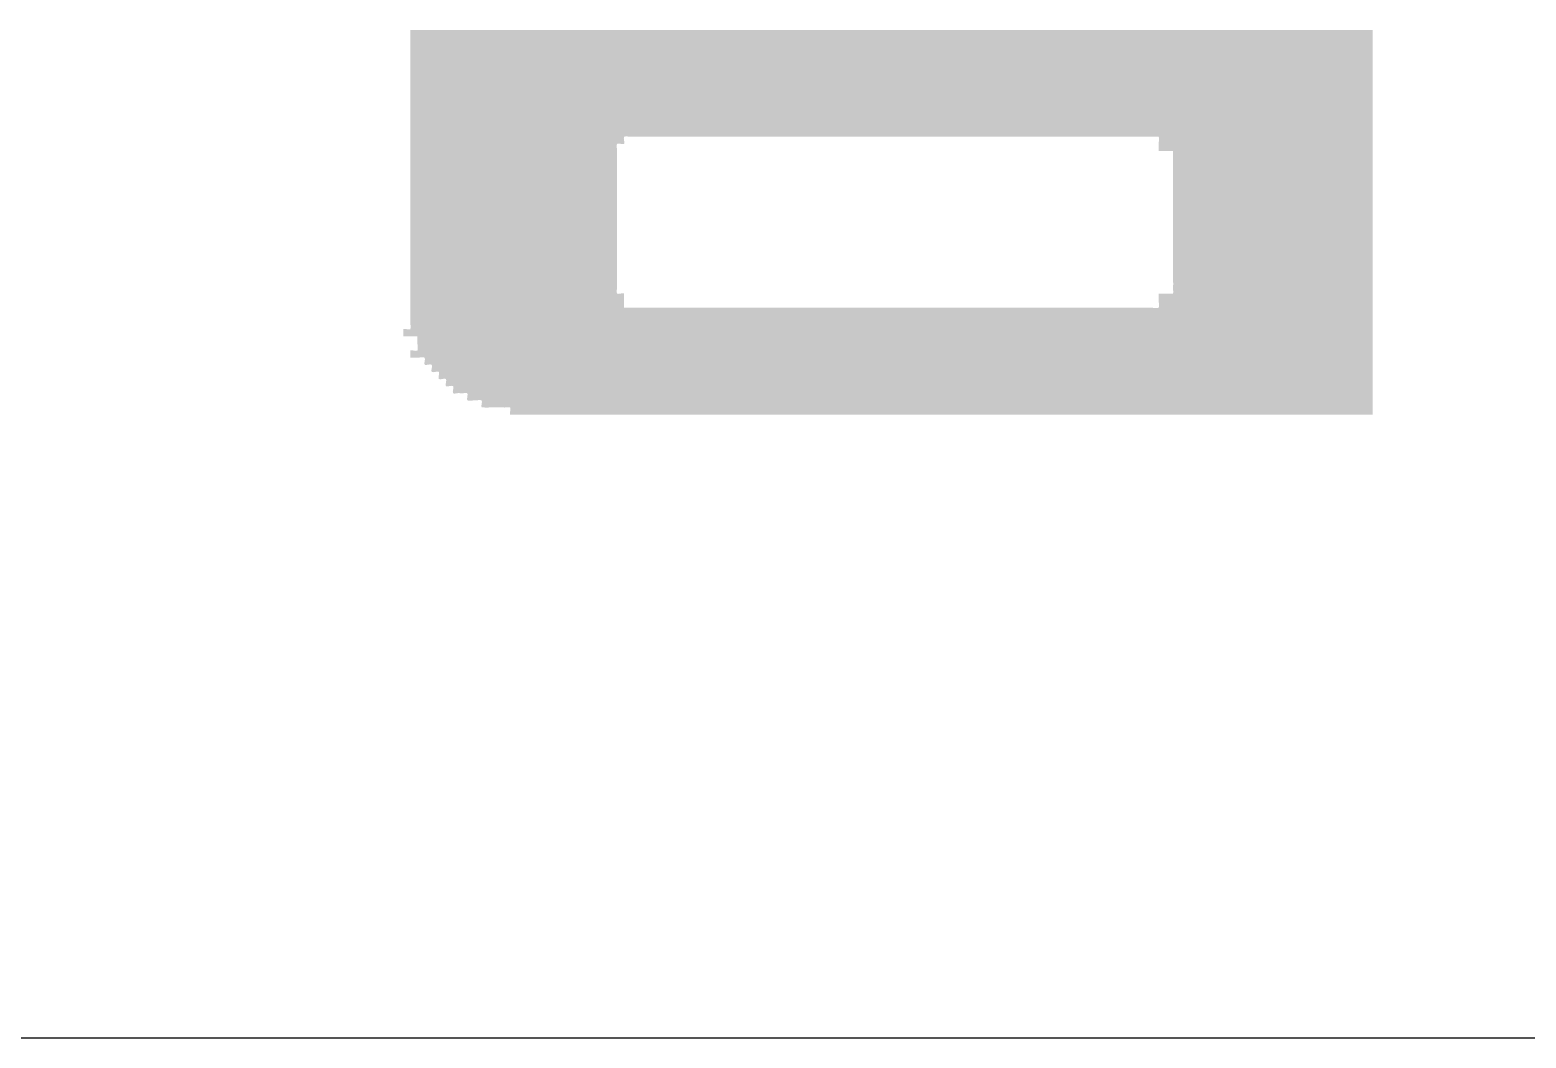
# Model space of a CAD drawing. Header units: feet. Extents: x 1 to 168002, y -59383 to 29717.
# Drawn here: x 36396 to 36856.9, y -55753.5 to -55442.8 of the extents above; entities that cross this region are included whole.
import ezdxf

# ---------------------------------------------------------------- set-up
doc = ezdxf.new("R2010")
doc.units = ezdxf.units.FT
doc.header["$LTSCALE"] = 50
doc.header["$MEASUREMENT"] = 0
doc.linetypes.add('CONTINU', pattern=[0])
doc.layers.get('0').update_dxf_attribs({"linetype": 'CONTINUOUS'})
doc.layers.add('Border', color=7, linetype='CONTINUOUS', lineweight=0)
doc.layers.add('CLOUD', color=30, linetype='CONTINUOUS')
doc.layers.add('title', color=2, linetype='CONTINUOUS')

# ---------------------------------------------------------------- blocks, each defined once
blk = doc.blocks.new('A$C611163EE')
at = {"layer": 'CLOUD', "lineweight": 0}
h = blk.add_hatch(color=7, dxfattribs=at)
edge = h.paths.add_edge_path(flags=16)
edge.add_spline(control_points=[(1282.72, 228.96), (1282.72, 226.26), (1282.72, 223.56), (1282.72, 220.86), (1285.42, 220.86), (1288.12, 220.86), (1290.82, 220.86), (1293.53, 220.86), (1296.23, 220.86), (1298.93, 220.86), (1300.28, 220.86), (1301.63, 220.86), (1302.98, 220.86), (1305.68, 220.86), (1308.38, 220.86), (1311.09, 220.86), (1313.79, 220.86), (1316.49, 220.86), (1319.19, 220.86), (1320.54, 220.86), (1321.89, 220.86), (1323.24, 220.86), (1325.94, 220.86), (1328.65, 220.86), (1331.35, 220.86), (1334.05, 220.86), (1336.75, 220.86), (1339.45, 220.86), (1340.8, 220.86), (1342.15, 220.86), (1343.5, 220.86), (1346.21, 220.86), (1348.91, 220.86), (1351.61, 220.86), (1352.96, 220.86), (1354.31, 220.86), (1355.66, 220.86), (1358.36, 220.86), (1361.06, 220.86), (1363.76, 220.86), (1365.12, 220.86), (1366.47, 220.86), (1367.82, 220.86), (1370.52, 220.86), (1373.22, 220.86), (1375.92, 220.86), (1377.27, 220.86), (1378.62, 220.86), (1379.97, 220.86), (1382.68, 220.86), (1385.38, 220.86), (1388.08, 220.86), (1389.43, 220.86), (1390.78, 220.86), (1392.13, 220.86), (1394.83, 220.86), (1397.53, 220.86), (1400.24, 220.86), (1401.59, 220.86), (1402.94, 220.86), (1404.29, 220.86), (1406.99, 220.86), (1409.69, 220.86), (1412.39, 220.86), (1413.74, 220.86), (1415.09, 220.86), (1416.44, 220.86), (1419.14, 220.86), (1421.85, 220.86), (1424.55, 220.86), (1425.9, 220.86), (1427.25, 220.86), (1428.6, 220.86), (1431.3, 220.86), (1434, 220.86), (1436.7, 220.86), (1439.41, 220.86), (1442.11, 220.86), (1444.81, 220.86), (1446.16, 220.86), (1447.51, 220.86), (1448.86, 220.86), (1451.56, 220.86), (1454.26, 220.86), (1456.97, 220.86), (1458.32, 220.86), (1459.67, 220.86), (1461.02, 220.86), (1463.72, 220.86), (1466.42, 220.86), (1469.12, 220.86), (1470.47, 220.86), (1471.82, 220.86), (1473.17, 220.86), (1475.88, 220.86), (1478.58, 220.86), (1481.28, 220.86), (1483.98, 220.86), (1486.68, 220.86), (1489.38, 220.86), (1490.73, 220.86), (1492.08, 220.86), (1493.43, 220.86), (1496.14, 220.86), (1498.84, 220.86), (1501.54, 220.86), (1502.89, 220.86), (1504.24, 220.86), (1505.59, 220.86), (1508.29, 220.86), (1510.99, 220.86), (1513.7, 220.86), (1515.05, 220.86), (1516.4, 220.86), (1517.75, 220.86), (1520.45, 220.86), (1523.15, 220.86), (1525.85, 220.86), (1528.55, 220.86), (1531.25, 220.86), (1533.96, 220.86), (1539.36, 220.86), (1544.76, 220.86), (1550.16, 220.86), (1552.87, 220.86), (1555.57, 220.86), (1558.27, 220.86), (1560.97, 220.86), (1563.67, 220.86), (1566.37, 220.86), (1567.72, 220.86), (1569.08, 220.86), (1570.43, 220.86), (1573.13, 220.86), (1575.83, 220.86), (1578.53, 220.86), (1579.88, 220.86), (1581.23, 220.86), (1582.58, 220.86), (1583.1, 220.86), (1586.33, 220.52), (1586.64, 220.86), (1587.01, 221.27), (1586.64, 224.31), (1586.64, 224.91), (1586.64, 226.26), (1586.64, 227.61), (1586.64, 228.96), (1587.99, 228.96), (1589.34, 228.96), (1590.69, 228.96), (1591.17, 228.96), (1594.48, 228.64), (1594.74, 228.96), (1595.35, 229.7), (1594.38, 232.1), (1594.74, 233.01), (1595.12, 233.95), (1594.74, 236.05), (1594.74, 237.07), (1594.74, 238.42), (1594.74, 239.77), (1594.74, 241.12), (1594.74, 242.45), (1594.63, 243.85), (1594.74, 245.17), (1594.85, 246.5), (1594.74, 247.89), (1594.74, 249.22), (1594.74, 250.57), (1594.74, 251.92), (1594.74, 253.28), (1594.74, 254.63), (1594.74, 255.98), (1594.74, 257.33), (1594.74, 260.03), (1594.74, 262.73), (1594.74, 265.43), (1594.74, 268.13), (1594.74, 270.84), (1594.74, 273.54), (1594.74, 274.89), (1594.74, 276.24), (1594.74, 277.59), (1594.74, 280.29), (1594.74, 282.99), (1594.74, 285.69), (1594.74, 288.39), (1594.74, 291.1), (1594.74, 293.8), (1594.74, 295.15), (1594.74, 296.5), (1594.74, 297.85), (1594.74, 300.55), (1594.74, 303.25), (1594.74, 305.95), (1594.74, 307.31), (1594.74, 308.66), (1594.74, 310.01), (1592.04, 310.01), (1589.34, 310.01), (1586.64, 310.01), (1586.64, 311.36), (1586.64, 312.71), (1586.64, 314.06), (1586.64, 314.67), (1587.01, 317.68), (1586.64, 318.11), (1586.34, 318.44), (1583.09, 318.11), (1582.58, 318.11), (1581.23, 318.11), (1579.88, 318.11), (1578.53, 318.11), (1577.18, 318.11), (1575.83, 318.11), (1574.48, 318.11), (1571.78, 318.11), (1569.08, 318.11), (1566.37, 318.11), (1563.67, 318.11), (1560.97, 318.11), (1558.27, 318.11), (1556.92, 318.11), (1555.57, 318.11), (1554.22, 318.11), (1551.52, 318.11), (1548.81, 318.11), (1546.11, 318.11), (1543.41, 318.11), (1540.71, 318.11), (1538.01, 318.11), (1536.66, 318.11), (1535.31, 318.11), (1533.96, 318.11), (1528.55, 318.11), (1523.15, 318.11), (1517.75, 318.11), (1515.05, 318.11), (1512.34, 318.11), (1509.64, 318.11), (1508.29, 318.11), (1506.94, 318.11), (1505.59, 318.11), (1502.89, 318.11), (1500.19, 318.11), (1497.49, 318.11), (1496.14, 318.11), (1494.79, 318.11), (1493.43, 318.11), (1490.73, 318.11), (1488.03, 318.11), (1485.33, 318.11), (1483.98, 318.11), (1482.63, 318.11), (1481.28, 318.11), (1478.58, 318.11), (1475.88, 318.11), (1473.17, 318.11), (1471.82, 318.11), (1470.47, 318.11), (1469.12, 318.11), (1466.42, 318.11), (1463.72, 318.11), (1461.02, 318.11), (1459.67, 318.11), (1458.32, 318.11), (1456.97, 318.11), (1454.26, 318.11), (1451.56, 318.11), (1448.86, 318.11), (1447.51, 318.11), (1446.16, 318.11), (1444.81, 318.11), (1442.11, 318.11), (1439.41, 318.11), (1436.7, 318.11), (1435.35, 318.11), (1434, 318.11), (1432.65, 318.11), (1429.95, 318.11), (1427.25, 318.11), (1424.55, 318.11), (1423.2, 318.11), (1421.85, 318.11), (1420.5, 318.11), (1417.79, 318.11), (1415.09, 318.11), (1412.39, 318.11), (1411.04, 318.11), (1409.69, 318.11), (1408.34, 318.11), (1405.64, 318.11), (1402.94, 318.11), (1400.24, 318.11), (1398.88, 318.11), (1397.53, 318.11), (1396.18, 318.11), (1393.48, 318.11), (1390.78, 318.11), (1388.08, 318.11), (1386.73, 318.11), (1385.38, 318.11), (1384.03, 318.11), (1381.32, 318.11), (1378.62, 318.11), (1375.92, 318.11), (1374.57, 318.11), (1373.22, 318.11), (1371.87, 318.11), (1369.17, 318.11), (1366.47, 318.11), (1363.76, 318.11), (1362.41, 318.11), (1361.06, 318.11), (1359.71, 318.11), (1357.01, 318.11), (1354.31, 318.11), (1351.61, 318.11), (1350.26, 318.11), (1348.91, 318.11), (1347.56, 318.11), (1344.85, 318.11), (1342.15, 318.11), (1339.45, 318.11), (1338.1, 318.11), (1336.75, 318.11), (1335.4, 318.11), (1330, 318.11), (1324.59, 318.11), (1319.19, 318.11), (1316.49, 318.11), (1313.79, 318.11), (1311.09, 318.11), (1309.73, 318.11), (1308.38, 318.11), (1307.03, 318.11), (1304.33, 318.11), (1301.63, 318.11), (1298.93, 318.11), (1296.23, 318.11), (1293.53, 318.11), (1290.82, 318.11), (1289.47, 318.11), (1288.12, 318.11), (1286.77, 318.11), (1286.04, 318.11), (1283.29, 318.51), (1282.72, 318.11), (1282.09, 317.67), (1283.23, 314.68), (1282.72, 314.06), (1281.91, 313.52), (1279.34, 314.73), (1278.67, 314.06), (1278.28, 313.67), (1278.7, 310.6), (1278.67, 310.01), (1278.6, 308.67), (1278.83, 307.28), (1278.67, 305.95), (1278.51, 304.65), (1278.67, 303.21), (1278.67, 301.9), (1278.67, 300.55), (1278.67, 299.2), (1278.67, 297.85), (1278.67, 296.5), (1278.7, 295.14), (1278.67, 293.8), (1278.63, 292.45), (1278.67, 291.09), (1278.67, 289.75), (1278.67, 288.39), (1278.67, 287.04), (1278.67, 285.69), (1278.67, 284.34), (1278.67, 282.99), (1278.67, 281.64), (1278.67, 278.94), (1278.67, 276.24), (1278.67, 273.54), (1278.67, 270.84), (1278.67, 268.13), (1278.67, 265.43), (1278.67, 262.73), (1278.67, 260.03), (1278.67, 257.33), (1278.67, 255.98), (1278.67, 254.63), (1278.67, 253.28), (1278.67, 250.57), (1278.67, 247.87), (1278.67, 245.17), (1278.67, 242.47), (1278.67, 239.77), (1278.67, 237.07), (1278.67, 235.72), (1278.67, 234.36), (1278.67, 233.01), (1278.67, 232.53), (1278.35, 229.22), (1278.67, 228.96), (1279.48, 228.3), (1281.8, 229.49), (1282.72, 228.96)], knot_values=[0, 0, 0, 0, 1, 1, 1, 2, 2, 2, 3, 3, 3, 4, 4, 4, 5, 5, 5, 6, 6, 6, 7, 7, 7, 8, 8, 8, 9, 9, 9, 10, 10, 10, 11, 11, 11, 12, 12, 12, 13, 13, 13, 14, 14, 14, 15, 15, 15, 16, 16, 16, 17, 17, 17, 18, 18, 18, 19, 19, 19, 20, 20, 20, 21, 21, 21, 22, 22, 22, 23, 23, 23, 24, 24, 24, 25, 25, 25, 26, 26, 26, 27, 27, 27, 28, 28, 28, 29, 29, 29, 30, 30, 30, 31, 31, 31, 32, 32, 32, 33, 33, 33, 34, 34, 34, 35, 35, 35, 36, 36, 36, 37, 37, 37, 38, 38, 38, 39, 39, 39, 40, 40, 40, 41, 41, 41, 42, 42, 42, 43, 43, 43, 44, 44, 44, 45, 45, 45, 46, 46, 46, 47, 47, 47, 48, 48, 48, 49, 49, 49, 50, 50, 50, 51, 51, 51, 52, 52, 52, 53, 53, 53, 54, 54, 54, 55, 55, 55, 56, 56, 56, 57, 57, 57, 58, 58, 58, 59, 59, 59, 60, 60, 60, 61, 61, 61, 62, 62, 62, 63, 63, 63, 64, 64, 64, 65, 65, 65, 66, 66, 66, 67, 67, 67, 68, 68, 68, 69, 69, 69, 70, 70, 70, 71, 71, 71, 72, 72, 72, 73, 73, 73, 74, 74, 74, 75, 75, 75, 76, 76, 76, 77, 77, 77, 78, 78, 78, 79, 79, 79, 80, 80, 80, 81, 81, 81, 82, 82, 82, 83, 83, 83, 84, 84, 84, 85, 85, 85, 86, 86, 86, 87, 87, 87, 88, 88, 88, 89, 89, 89, 90, 90, 90, 91, 91, 91, 92, 92, 92, 93, 93, 93, 94, 94, 94, 95, 95, 95, 96, 96, 96, 97, 97, 97, 98, 98, 98, 99, 99, 99, 100, 100, 100, 101, 101, 101, 102, 102, 102, 103, 103, 103, 104, 104, 104, 105, 105, 105, 106, 106, 106, 107, 107, 107, 108, 108, 108, 109, 109, 109, 110, 110, 110, 111, 111, 111, 112, 112, 112, 113, 113, 113, 114, 114, 114, 115, 115, 115, 116, 116, 116, 117, 117, 117, 118, 118, 118, 119, 119, 119, 120, 120, 120, 121, 121, 121, 122, 122, 122, 123, 123, 123, 124, 124, 124, 125, 125, 125, 126, 126, 126, 127, 127, 127, 128, 128, 128, 129, 129, 129, 130, 130, 130, 131, 131, 131, 132, 132, 132, 133, 133, 133, 134, 134, 134, 135, 135, 135, 135], degree=3, periodic=0)
edge = h.paths.add_edge_path()
edge.add_spline(control_points=[(1161.15, 192.49), (1161.15, 193.84), (1161.15, 195.19), (1161.15, 196.54), (1162.07, 197.07), (1164.39, 195.88), (1165.2, 196.54), (1165.53, 196.81), (1165.2, 200.12), (1165.2, 200.6), (1165.2, 201.95), (1165.2, 203.3), (1165.2, 204.65), (1162.5, 204.65), (1159.8, 204.65), (1157.1, 204.65), (1157.1, 206), (1157.1, 207.35), (1157.1, 208.7), (1158.02, 209.23), (1160.34, 208.04), (1161.15, 208.7), (1161.47, 208.96), (1161.15, 212.27), (1161.15, 212.75), (1161.15, 214.1), (1161.15, 215.45), (1161.15, 216.81), (1161.15, 218.16), (1161.15, 219.51), (1161.15, 220.86), (1161.15, 223.56), (1161.15, 226.26), (1161.15, 228.96), (1161.15, 230.31), (1161.15, 231.66), (1161.15, 233.01), (1161.15, 235.72), (1161.15, 238.42), (1161.15, 241.12), (1161.15, 242.47), (1161.15, 243.82), (1161.15, 245.17), (1161.15, 247.87), (1161.15, 250.57), (1161.15, 253.28), (1161.15, 255.98), (1161.15, 258.68), (1161.15, 261.38), (1161.15, 264.08), (1161.15, 266.78), (1161.15, 269.48), (1161.15, 270.84), (1161.15, 272.19), (1161.15, 273.54), (1161.15, 276.24), (1161.15, 278.94), (1161.15, 281.64), (1161.15, 284.34), (1161.15, 287.04), (1161.15, 289.75), (1161.15, 292.45), (1161.15, 295.15), (1161.15, 297.85), (1161.15, 299.2), (1161.15, 300.55), (1161.15, 301.9), (1161.15, 304.6), (1161.15, 307.31), (1161.15, 310.01), (1161.15, 312.71), (1161.15, 315.41), (1161.15, 318.11), (1161.15, 320.81), (1161.15, 323.51), (1161.15, 326.22), (1161.15, 328.92), (1161.15, 331.62), (1161.15, 334.32), (1161.15, 337.02), (1161.15, 339.72), (1161.15, 342.42), (1161.15, 343.78), (1161.15, 345.13), (1161.15, 346.48), (1161.15, 349.18), (1161.15, 351.88), (1161.15, 354.58), (1161.15, 357.28), (1161.15, 359.98), (1161.15, 362.69), (1161.15, 365.39), (1161.15, 368.09), (1161.15, 370.79), (1161.15, 373.49), (1161.15, 376.19), (1161.15, 378.9), (1162.5, 378.9), (1163.85, 378.9), (1165.2, 378.9), (1167.91, 378.9), (1170.61, 378.9), (1173.31, 378.9), (1178.71, 378.9), (1184.12, 378.9), (1189.52, 378.9), (1200.32, 378.9), (1211.13, 378.9), (1221.94, 378.9), (1243.55, 378.9), (1265.16, 378.9), (1286.77, 378.9), (1330, 378.9), (1373.22, 378.9), (1416.44, 378.9), (1417.79, 378.9), (1419.14, 378.9), (1420.5, 378.9), (1423.2, 378.9), (1425.9, 378.9), (1428.6, 378.9), (1434, 378.9), (1439.41, 378.9), (1444.81, 378.9), (1455.61, 378.9), (1466.42, 378.9), (1477.23, 378.9), (1498.84, 378.9), (1520.45, 378.9), (1542.06, 378.9), (1585.28, 378.9), (1628.51, 378.9), (1671.73, 378.9), (1677.14, 378.9), (1682.54, 378.9), (1687.94, 378.9), (1689.29, 378.9), (1690.64, 378.9), (1691.99, 378.9), (1694.69, 378.9), (1697.4, 378.9), (1700.1, 378.9), (1702.8, 378.9), (1705.5, 378.9), (1708.2, 378.9), (1708.2, 377.54), (1708.2, 376.19), (1708.2, 374.84), (1708.2, 372.14), (1708.2, 369.44), (1708.2, 366.74), (1708.2, 364.04), (1708.2, 361.34), (1708.2, 358.63), (1708.2, 355.93), (1708.2, 353.23), (1708.2, 350.53), (1708.2, 347.83), (1708.2, 345.13), (1708.2, 342.42), (1708.2, 339.72), (1708.2, 337.02), (1708.2, 334.32), (1708.2, 331.62), (1708.2, 328.92), (1708.2, 326.22), (1708.2, 324.87), (1708.2, 323.51), (1708.2, 322.16), (1708.2, 319.46), (1708.2, 316.76), (1708.2, 314.06), (1708.2, 312.71), (1708.2, 311.36), (1708.2, 310.01), (1708.2, 307.31), (1708.2, 304.6), (1708.2, 301.9), (1708.2, 300.55), (1708.2, 299.2), (1708.2, 297.85), (1708.2, 295.15), (1708.2, 292.45), (1708.2, 289.75), (1708.2, 287.04), (1708.2, 284.34), (1708.2, 281.64), (1708.2, 278.94), (1708.2, 276.24), (1708.2, 273.54), (1708.2, 272.19), (1708.2, 270.84), (1708.2, 269.48), (1708.2, 266.78), (1708.2, 264.08), (1708.2, 261.38), (1708.2, 260.03), (1708.2, 258.68), (1708.2, 257.33), (1708.2, 254.63), (1708.2, 251.92), (1708.2, 249.22), (1708.2, 247.87), (1708.2, 246.52), (1708.2, 245.17), (1708.2, 242.47), (1708.2, 239.77), (1708.2, 237.07), (1708.2, 234.36), (1708.2, 231.66), (1708.2, 228.96), (1708.2, 226.26), (1708.2, 223.56), (1708.2, 220.86), (1708.2, 219.51), (1708.2, 218.16), (1708.2, 216.81), (1708.2, 214.1), (1708.2, 211.4), (1708.2, 208.7), (1708.2, 206), (1708.2, 203.3), (1708.2, 200.6), (1708.2, 197.89), (1708.2, 195.19), (1708.2, 192.49), (1708.2, 189.79), (1708.2, 187.09), (1708.2, 184.39), (1708.2, 183.04), (1708.2, 181.69), (1708.2, 180.33), (1708.2, 177.63), (1708.2, 174.93), (1708.2, 172.23), (1708.2, 170.88), (1708.2, 169.53), (1708.2, 168.18), (1708.2, 165.48), (1708.2, 162.78), (1708.2, 160.07), (1702.8, 160.07), (1697.4, 160.07), (1691.99, 160.07), (1686.59, 160.07), (1681.19, 160.07), (1675.78, 160.07), (1670.38, 160.07), (1664.98, 160.07), (1659.58, 160.07), (1656.87, 160.07), (1654.17, 160.07), (1651.47, 160.07), (1650.12, 160.07), (1648.77, 160.07), (1647.42, 160.07), (1644.72, 160.07), (1642.02, 160.07), (1639.31, 160.07), (1637.96, 160.07), (1636.61, 160.07), (1635.26, 160.07), (1632.56, 160.07), (1629.86, 160.07), (1627.16, 160.07), (1625.81, 160.07), (1624.46, 160.07), (1623.11, 160.07), (1620.4, 160.07), (1617.7, 160.07), (1615, 160.07), (1613.65, 160.07), (1612.3, 160.07), (1610.95, 160.07), (1608.25, 160.07), (1605.55, 160.07), (1602.84, 160.07), (1601.49, 160.07), (1600.14, 160.07), (1598.79, 160.07), (1596.09, 160.07), (1593.39, 160.07), (1590.69, 160.07), (1589.34, 160.07), (1587.99, 160.07), (1586.64, 160.07), (1583.93, 160.07), (1581.23, 160.07), (1578.53, 160.07), (1577.18, 160.07), (1575.83, 160.07), (1574.48, 160.07), (1571.78, 160.07), (1569.08, 160.07), (1566.37, 160.07), (1565.02, 160.07), (1563.67, 160.07), (1562.32, 160.07), (1559.62, 160.07), (1556.92, 160.07), (1554.22, 160.07), (1552.87, 160.07), (1551.52, 160.07), (1550.16, 160.07), (1547.46, 160.07), (1544.76, 160.07), (1542.06, 160.07), (1540.71, 160.07), (1539.36, 160.07), (1538.01, 160.07), (1535.31, 160.07), (1532.61, 160.07), (1529.9, 160.07), (1528.55, 160.07), (1527.2, 160.07), (1525.85, 160.07), (1523.15, 160.07), (1520.45, 160.07), (1517.75, 160.07), (1516.4, 160.07), (1515.05, 160.07), (1513.7, 160.07), (1510.99, 160.07), (1508.29, 160.07), (1505.59, 160.07), (1504.24, 160.07), (1502.89, 160.07), (1501.54, 160.07), (1498.84, 160.07), (1496.14, 160.07), (1493.43, 160.07), (1492.08, 160.07), (1490.73, 160.07), (1489.38, 160.07), (1486.68, 160.07), (1483.98, 160.07), (1481.28, 160.07), (1479.93, 160.07), (1478.58, 160.07), (1477.23, 160.07), (1474.52, 160.07), (1471.82, 160.07), (1469.12, 160.07), (1467.77, 160.07), (1466.42, 160.07), (1465.07, 160.07), (1462.37, 160.07), (1459.67, 160.07), (1456.97, 160.07), (1455.61, 160.07), (1454.26, 160.07), (1452.91, 160.07), (1450.21, 160.07), (1447.51, 160.07), (1444.81, 160.07), (1443.46, 160.07), (1442.11, 160.07), (1440.76, 160.07), (1438.06, 160.07), (1435.35, 160.07), (1432.65, 160.07), (1431.3, 160.07), (1429.95, 160.07), (1428.6, 160.07), (1425.9, 160.07), (1423.2, 160.07), (1420.5, 160.07), (1419.14, 160.07), (1417.79, 160.07), (1416.44, 160.07), (1413.74, 160.07), (1411.04, 160.07), (1408.34, 160.07), (1406.99, 160.07), (1405.64, 160.07), (1404.29, 160.07), (1401.59, 160.07), (1398.88, 160.07), (1396.18, 160.07), (1394.83, 160.07), (1393.48, 160.07), (1392.13, 160.07), (1389.43, 160.07), (1386.73, 160.07), (1384.03, 160.07), (1382.68, 160.07), (1381.32, 160.07), (1379.97, 160.07), (1377.27, 160.07), (1374.57, 160.07), (1371.87, 160.07), (1370.52, 160.07), (1369.17, 160.07), (1367.82, 160.07), (1365.12, 160.07), (1362.41, 160.07), (1359.71, 160.07), (1358.36, 160.07), (1357.01, 160.07), (1355.66, 160.07), (1352.96, 160.07), (1350.26, 160.07), (1347.56, 160.07), (1346.21, 160.07), (1344.85, 160.07), (1343.5, 160.07), (1340.8, 160.07), (1338.1, 160.07), (1335.4, 160.07), (1334.05, 160.07), (1332.7, 160.07), (1331.35, 160.07), (1328.65, 160.07), (1325.94, 160.07), (1323.24, 160.07), (1321.89, 160.07), (1320.54, 160.07), (1319.19, 160.07), (1316.49, 160.07), (1313.79, 160.07), (1311.09, 160.07), (1309.73, 160.07), (1308.38, 160.07), (1307.03, 160.07), (1304.33, 160.07), (1301.63, 160.07), (1298.93, 160.07), (1297.58, 160.07), (1296.23, 160.07), (1294.88, 160.07), (1292.18, 160.07), (1289.47, 160.07), (1286.77, 160.07), (1285.42, 160.07), (1284.07, 160.07), (1282.72, 160.07), (1280.02, 160.07), (1277.32, 160.07), (1274.62, 160.07), (1271.91, 160.07), (1269.21, 160.07), (1266.51, 160.07), (1261.11, 160.07), (1255.7, 160.07), (1250.3, 160.07), (1244.9, 160.07), (1239.5, 160.07), (1234.09, 160.07), (1228.69, 160.07), (1223.29, 160.07), (1217.88, 160.07), (1217.34, 160.88), (1218.56, 163.45), (1217.88, 164.13), (1217.39, 164.62), (1214.55, 163.95), (1213.83, 164.13), (1212.68, 164.41), (1210.97, 164.13), (1209.78, 164.13), (1208.46, 164.13), (1207.03, 164.27), (1205.73, 164.13), (1204.39, 163.98), (1203.01, 164.24), (1201.67, 164.13), (1201.14, 165.04), (1202.34, 167.37), (1201.67, 168.18), (1201.41, 168.5), (1198.1, 168.18), (1197.62, 168.18), (1196.77, 168.18), (1194.3, 167.77), (1193.57, 168.18), (1192.98, 168.51), (1194.08, 171.73), (1193.57, 172.23), (1192.9, 172.91), (1190.33, 171.69), (1189.52, 172.23), (1188.71, 172.77), (1186.14, 171.56), (1185.47, 172.23), (1184.86, 172.83), (1186.14, 175.79), (1185.47, 176.28), (1184.58, 176.93), (1182.33, 175.67), (1181.41, 176.28), (1180.77, 176.72), (1181.98, 179.77), (1181.41, 180.33), (1180.73, 181.02), (1178.08, 179.68), (1177.36, 180.33), (1176.68, 180.96), (1178.02, 183.73), (1177.36, 184.39), (1176.69, 185.06), (1173.99, 183.71), (1173.31, 184.39), (1172.64, 185.06), (1173.99, 187.77), (1173.31, 188.44), (1172.64, 189.12), (1170.07, 187.9), (1169.26, 188.44), (1168.73, 189.36), (1169.92, 191.68), (1169.26, 192.49), (1169, 192.81), (1165.68, 192.49), (1165.2, 192.49), (1163.85, 192.49), (1162.5, 192.49), (1161.15, 192.49)], knot_values=[0, 0, 0, 0, 1, 1, 1, 2, 2, 2, 3, 3, 3, 4, 4, 4, 5, 5, 5, 6, 6, 6, 7, 7, 7, 8, 8, 8, 9, 9, 9, 10, 10, 10, 11, 11, 11, 12, 12, 12, 13, 13, 13, 14, 14, 14, 15, 15, 15, 16, 16, 16, 17, 17, 17, 18, 18, 18, 19, 19, 19, 20, 20, 20, 21, 21, 21, 22, 22, 22, 23, 23, 23, 24, 24, 24, 25, 25, 25, 26, 26, 26, 27, 27, 27, 28, 28, 28, 29, 29, 29, 30, 30, 30, 31, 31, 31, 32, 32, 32, 33, 33, 33, 34, 34, 34, 35, 35, 35, 36, 36, 36, 37, 37, 37, 38, 38, 38, 39, 39, 39, 40, 40, 40, 41, 41, 41, 42, 42, 42, 43, 43, 43, 44, 44, 44, 45, 45, 45, 46, 46, 46, 47, 47, 47, 48, 48, 48, 49, 49, 49, 50, 50, 50, 51, 51, 51, 52, 52, 52, 53, 53, 53, 54, 54, 54, 55, 55, 55, 56, 56, 56, 57, 57, 57, 58, 58, 58, 59, 59, 59, 60, 60, 60, 61, 61, 61, 62, 62, 62, 63, 63, 63, 64, 64, 64, 65, 65, 65, 66, 66, 66, 67, 67, 67, 68, 68, 68, 69, 69, 69, 70, 70, 70, 71, 71, 71, 72, 72, 72, 73, 73, 73, 74, 74, 74, 75, 75, 75, 76, 76, 76, 77, 77, 77, 78, 78, 78, 79, 79, 79, 80, 80, 80, 81, 81, 81, 82, 82, 82, 83, 83, 83, 84, 84, 84, 85, 85, 85, 86, 86, 86, 87, 87, 87, 88, 88, 88, 89, 89, 89, 90, 90, 90, 91, 91, 91, 92, 92, 92, 93, 93, 93, 94, 94, 94, 95, 95, 95, 96, 96, 96, 97, 97, 97, 98, 98, 98, 99, 99, 99, 100, 100, 100, 101, 101, 101, 102, 102, 102, 103, 103, 103, 104, 104, 104, 105, 105, 105, 106, 106, 106, 107, 107, 107, 108, 108, 108, 109, 109, 109, 110, 110, 110, 111, 111, 111, 112, 112, 112, 113, 113, 113, 114, 114, 114, 115, 115, 115, 116, 116, 116, 117, 117, 117, 118, 118, 118, 119, 119, 119, 120, 120, 120, 121, 121, 121, 122, 122, 122, 123, 123, 123, 124, 124, 124, 125, 125, 125, 126, 126, 126, 127, 127, 127, 128, 128, 128, 129, 129, 129, 130, 130, 130, 131, 131, 131, 132, 132, 132, 133, 133, 133, 134, 134, 134, 135, 135, 135, 136, 136, 136, 137, 137, 137, 138, 138, 138, 139, 139, 139, 140, 140, 140, 141, 141, 141, 142, 142, 142, 143, 143, 143, 144, 144, 144, 145, 145, 145, 146, 146, 146, 147, 147, 147, 148, 148, 148, 149, 149, 149, 150, 150, 150, 151, 151, 151, 152, 152, 152, 153, 153, 153, 154, 154, 154, 155, 155, 155, 156, 156, 156, 157, 157, 157, 158, 158, 158, 159, 159, 159, 160, 160, 160, 161, 161, 161, 162, 162, 162, 163, 163, 163, 164, 164, 164, 165, 165, 165, 166, 166, 166, 167, 167, 167, 168, 168, 168, 169, 169, 169, 170, 170, 170, 171, 171, 171, 172, 172, 172, 172], degree=3, periodic=0)
blk = doc.blocks.new('FORMAT')
at = {"layer": 'Border', "color": 0, "linetype": 'Continuous', "lineweight": 25}
blk.add_line((41000.03, 3629.78), (33000.03, 3629.78), dxfattribs=at)
at = {"layer": 'title', "color": 0, "linetype": 'CONTINU', "ltscale": 100, "xscale": 0.5419267551536768, "yscale": 0.5419267551536768, "zscale": 0.5419267551536768}
blk.add_blockref('A$C611163EE', (35882.51, 3735.2), dxfattribs=at)
blk = doc.blocks.new('TITLE')
at = {"xscale": 0.01, "yscale": 0.01, "zscale": 0.01}
blk.add_blockref('FORMAT', (0, 0), dxfattribs=at)

msp = doc.modelspace()

# ---------------------------------------------------------------- block references
at = {"color": 7, "linetype": 'CONTINU', "ltscale": 100, "xscale": 100, "yscale": 100, "zscale": 100}
msp.add_blockref('TITLE', (1.4, -59383.32, 0.12), dxfattribs=at)

doc.saveas('drawing.dxf')
